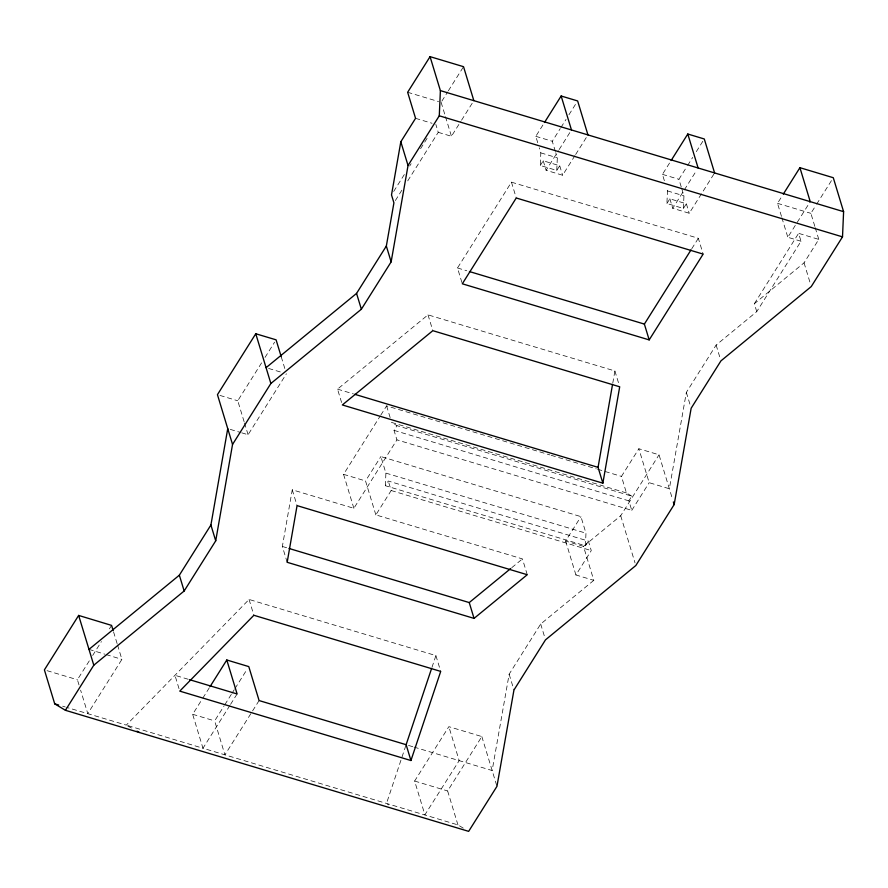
<?xml version="1.0" encoding="UTF-8"?>
<svg xmlns="http://www.w3.org/2000/svg" width="888" height="888" viewBox="0 0 888 888"><rect width="100%" height="100%" fill="white"/><g stroke="black" fill="none" stroke-linecap="round" stroke-linejoin="round"><path stroke-width="0.67" stroke-dasharray="4.44 3.33" d="M385.359 485.714L385.903 473.115L380.874 456.565L580.941 516.627L585.969 533.189L585.425 545.787L385.359 485.714L388.3 481.03L588.378 541.092L591.264 550.593L575.924 574.969L593.806 580.33L583.483 546.375L565.612 541.014L580.941 516.627M540.281 165.479L543.234 160.795L559.718 165.745L556.765 170.429L540.281 165.479L540.825 152.88L539.282 147.785M556.765 170.429L557.32 157.831L555.766 152.736M666.921 203.507L669.863 198.812L686.357 203.763L683.405 208.458L666.921 203.507L667.465 190.909L666.3 187.079M683.405 208.458L683.949 195.859L681.629 188.212M287.168 562.293L282.362 546.464L292.263 489.799L353.868 508.302L396.914 439.849L394.028 430.358L396.98 425.663L631.79 496.159L628.837 500.854L631.779 510.356L396.914 439.849M612.764 383.183L614.896 370.962L428.016 314.863L337.529 389.133L342.335 404.95M593.806 580.33L540.692 624.031L509.146 674.192L492.152 770.529L414.086 747.097M756.754 311.633L754.345 303.729L804.051 262.837L818.792 239.394L798.612 233.333L801.02 241.247L756.754 311.633L716.128 345.066L686.346 392.418L669.352 488.755L649.172 482.695L638.861 448.74L659.029 454.8L672.549 499.3M431.968 667.376L435.908 655.588L249.062 599.456L126.285 725.119L66.622 707.37M244.111 421.667L237.762 400.777L262.082 362.093M265.035 357.409L274.614 342.169M441.847 101.177L447.63 91.975M448.351 90.831L463.536 66.689M393.695 191.453L405.317 172.96M409.679 166.034L411.133 163.714M420.579 148.696L427.85 137.129M241.725 432.822L248.074 434.732L286.413 373.781M395.371 200.522L401.909 190.121M407.725 180.875L438.25 132.334L435.853 124.42M438.25 132.334L451.448 136.286L460.839 121.345M461.56 120.202L473.848 100.655M537.728 142.691L535.797 136.319L543.767 123.654M461.904 282.473L457.498 267.976L511.455 182.173L698.334 238.284L703.141 254.101M555.377 151.459L552.281 141.27L560.25 128.605M560.972 127.45L566.045 119.381M568.942 114.774L576.19 103.252M463.303 828.138L457.942 824.919L202.975 748.24L192.663 714.274L202.109 699.256M202.83 698.101L210.09 686.557M353.868 508.302L343.556 474.336L380.031 416.328M380.763 415.173L386.602 405.894L549.816 454.889M574.913 155.655L562.604 175.236L546.109 170.285L558.43 150.705M559.151 149.55L571.472 129.97M259.096 700.565L224.908 754.844L214.652 720.89L224.087 705.871M224.819 704.717L231.357 694.327M232.079 693.162L234.266 689.699M234.987 688.544L247.341 668.908M575.646 154.501L587.956 134.921M229.848 705.505L202.975 748.24L126.285 725.119L132.223 728.471M230.569 704.351L237.107 693.961M527.25 574.725L522.444 558.907L375.857 514.896L391.186 490.52L388.3 481.03M664.368 180.708L662.437 174.348L670.407 161.672M681.24 186.935L678.92 179.298L686.89 166.622M687.612 165.468L692.684 157.409M696.314 151.648L702.83 141.281M713.874 174.092L689.243 213.253L672.749 208.303L683.616 191.031M684.348 189.877L696.658 170.296M691.774 248.718L698.334 238.284M781.484 216.383L777.511 203.319L782.572 195.282M585.425 545.787L588.378 541.092M801.02 241.247L787.834 237.285L796.503 223.487M797.224 222.344L810.233 201.654M457.942 824.919L447.63 790.953L481.829 736.563L448.851 726.662L414.629 781.04L424.897 814.829L459.174 760.628L448.851 726.662M583.483 546.375L620.701 515.75L659.029 454.8M814.829 226.362L810.877 213.342L815.939 205.294M816.66 204.14L831.834 180.009M754.345 303.729L798.612 233.333M631.779 510.356L649.172 482.695M79.01 684.948L77.411 679.731L89.777 660.084M92.685 655.455L101.41 641.58M109.402 628.87L111.588 625.396M117.538 644.999L121.911 659.373L87.79 713.619L80.608 690.165M375.857 514.896L365.534 480.941L380.874 456.565M631.79 496.159L626.44 492.94L621.467 476.401L638.861 448.74M511.799 567.643L522.444 558.907M62.66 706.193L65.301 706.981M47.042 670.673L77.411 679.731M407.648 92.274L438.55 101.554M777.511 203.319L810.877 213.342M535.797 136.319L552.281 141.27M662.437 174.348L678.92 179.298M540.825 152.88L557.32 157.831M667.465 190.909L683.949 195.859M415.562 118.326L432.045 123.277M457.498 267.976L466.777 270.762M268.609 368.442L281.329 372.261M337.529 389.133L353.391 393.895M551.137 455.289L596.259 468.831M597.58 469.23L621.467 476.401M626.44 492.94L391.63 422.444L396.98 425.663M394.028 430.358L628.837 500.854M219.991 395.438L237.762 400.777M385.903 473.115L585.969 533.189M230.281 429.392L240.448 432.445M343.556 474.336L365.534 480.941M391.186 490.52L591.264 550.593M282.362 546.464L287.668 548.062M188.189 679.265L174.958 675.302L179.764 691.119M412.754 746.697L406.127 744.699L386.491 803.462L388.544 804.883M414.629 781.04L447.63 790.953M192.663 714.274L214.652 720.89M88.989 649.372L104.784 654.167M106.105 654.578L121.911 659.373M815.228 227.672L818.792 239.394M804.051 262.837L810.455 283.927M781.873 217.693L787.834 237.285M686.357 203.763L689.243 213.253M716.128 345.066L720.135 358.253M669.863 198.812L672.749 208.303M686.346 392.418L690.353 405.605M559.718 165.745L562.604 175.236M614.896 370.962L618.903 384.149M543.234 160.795L546.109 170.285M620.701 515.75L635.031 562.903M511.455 182.173L516.261 197.991M441.125 102.32L445.088 115.385M445.487 116.694L451.448 136.286M565.612 541.014L575.924 574.969M540.692 624.031L545.099 638.528M428.016 314.863L432.822 330.68M509.146 674.192L513.952 690.02M386.602 405.894L390.853 419.891M481.829 736.563L496.958 786.346M435.908 655.588L440.714 671.406M281.252 356.798L285.214 369.863M292.263 489.799L297.069 505.616M244.511 422.977L248.074 434.732M249.062 599.456L253.868 615.273M113.575 631.934L117.149 643.689"/><path stroke-width="1.33" d="M113.176 630.624L111.588 625.396L78.644 615.428L44.4 669.885L54.723 703.851L65.423 710.3L93.795 665.201L184.16 590.997L215.717 540.836L232.545 444.444L270.873 383.494L361.361 309.224L391.142 261.871L408.036 165.501L439.283 115.806L440.381 90.609L430.058 56.643L463.536 66.689L473.848 100.655M65.423 710.3L468.653 831.357L496.958 786.346L513.952 690.02L545.498 639.848L635.83 565.523L674.159 504.573L691.153 408.236L720.934 360.883L811.255 286.569L842.512 236.863L843.6 211.666L833.277 177.711L799.922 167.688L783.294 194.128M93.795 665.201L88.989 649.372L179.354 575.18L210.911 525.008L227.739 428.627L217.449 394.672L255.766 333.755L276.09 339.827L281.252 356.798M602.863 483.172L619.702 386.791L432.822 330.68L342.335 404.95L602.863 483.172L598.057 467.354L612.52 384.537M430.058 56.643L407.648 92.274L415.562 118.326L400.821 141.769L391.508 194.927L393.917 202.841L386.336 246.054L356.554 293.406L266.067 367.676M410.933 760.528L440.714 671.406L253.868 615.273L179.764 691.119L410.933 760.528L406.127 744.699L431.524 668.686M544.488 122.5L561.149 96.004L577.644 100.955L587.956 134.921M210.09 686.557L226.795 659.995L248.784 666.599L259.096 700.565L406.127 744.699M671.128 160.517L687.789 134.021L704.284 138.972L714.596 172.938M649.184 339.904L703.141 254.101L516.261 197.991L462.304 283.794L649.184 339.904L644.377 324.087L691.042 249.872M288.989 548.451L469.241 602.575L510.733 568.52M474.048 618.392L527.25 574.725L297.069 505.616L287.168 562.293L474.048 618.392L469.241 602.575M54.723 703.851L58.686 705.028M440.381 90.609L843.6 211.666M439.283 115.806L842.512 236.863M469.43 271.55L644.377 324.087M354.723 394.294L598.057 467.354M189.51 679.664L237.107 693.961L226.795 659.995M136.974 731.157L139.349 732.489M78.644 615.428L88.989 649.372M799.922 167.688L810.233 201.654M687.789 134.021L698.112 167.987M561.149 96.004L571.472 129.97M673.359 501.942L674.159 504.573M400.821 141.769L408.036 165.501M386.336 246.054L391.142 261.871M356.554 293.406L361.361 309.224M255.766 333.755L270.873 383.494M227.739 428.627L232.545 444.444M210.911 525.008L215.717 540.836M179.354 575.18L184.16 590.997"/></g></svg>
